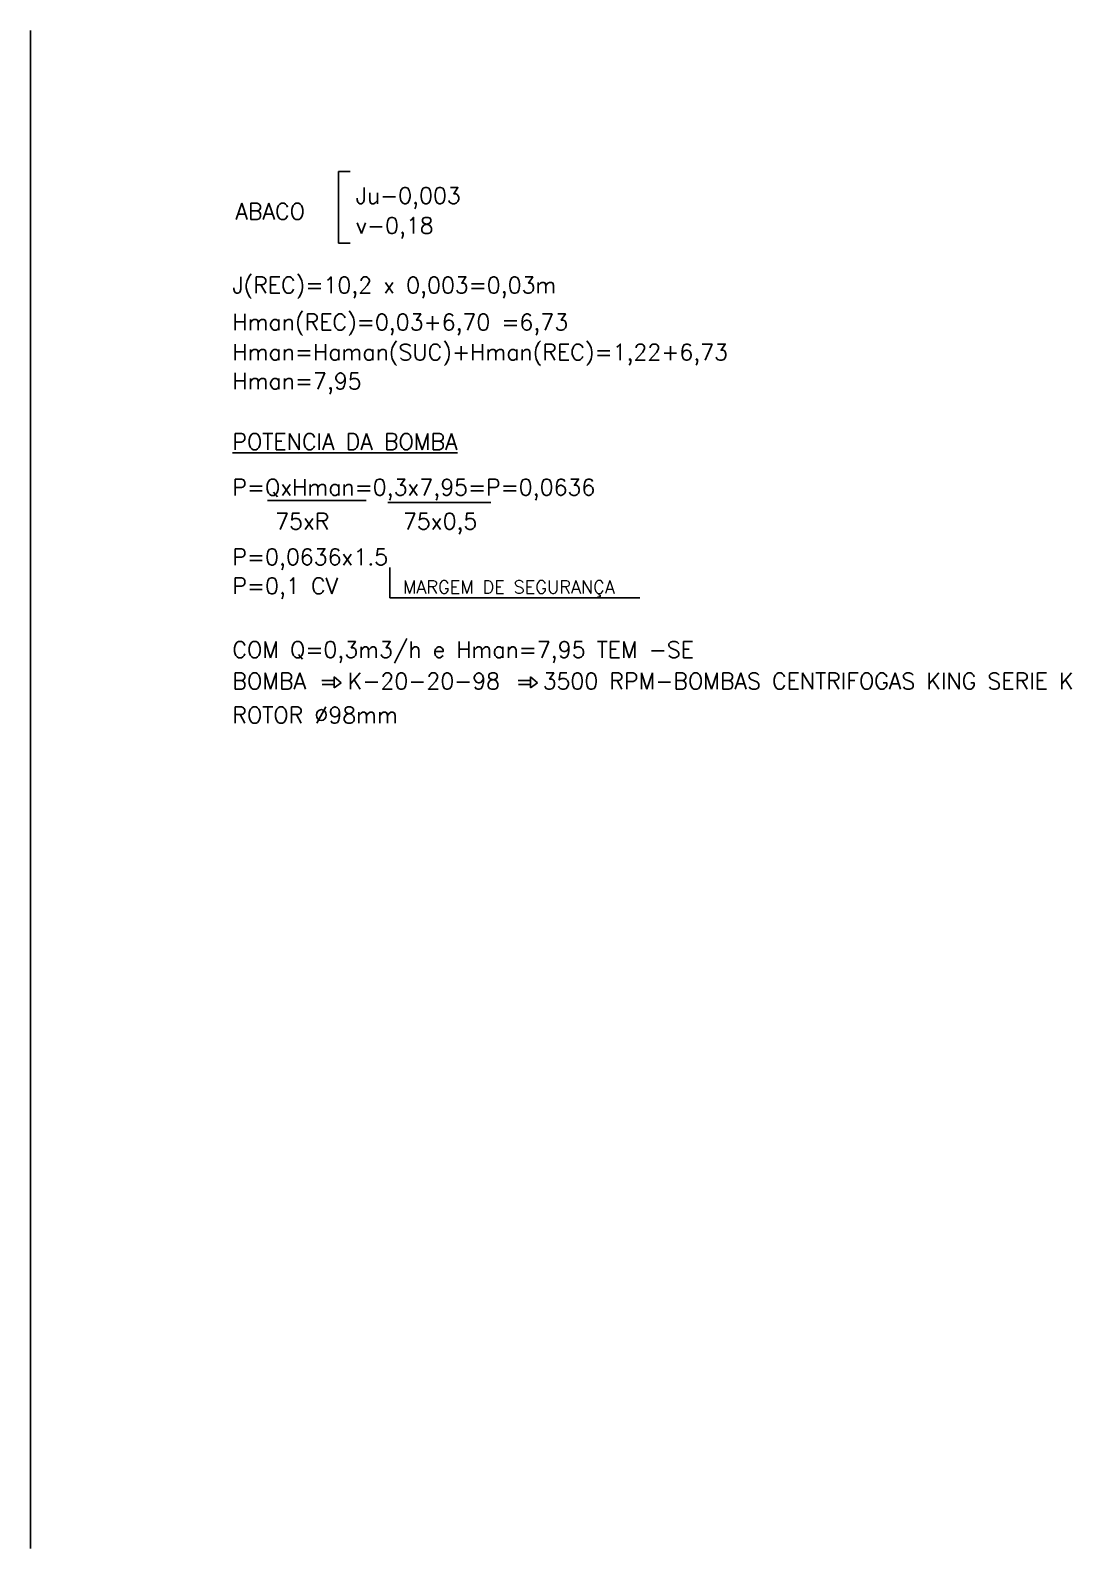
# Model space of a CAD drawing. Extents: x 128 to 467, y 149 to 441.
# Drawn here: x 191.53 to 197.95, y 150.93 to 160.3 of the extents above; entities that cross this region are included whole.
import ezdxf

# ---------------------------------------------------------------- set-up
doc = ezdxf.new("R2010")
doc.units = 0
for name, color, linetype in [('CT', 8, 'CONTINUOUS'), ('L1', 2, 'CONTINUOUS'), ('T1', 3, 'CONTINUOUS')]:
    doc.layers.add(name, color=color, linetype=linetype)
doc.styles.add('STYLE1', font='simplex.shx')

msp = doc.modelspace()

# ---------------------------------------------------------------- linework, layer by layer
at = {"layer": 'CT'}
for p, q in [((191.5287, 160.2955), (191.5287, 150.9294)), ((192.9906, 157.3956), (193.5996, 157.3956)), ((193.732, 157.3823), (194.3675, 157.3823)), ((193.7453, 156.9827), (193.7453, 156.795)), ((193.7453, 156.795), (195.2862, 156.795)), ((193.3256, 156.2854), (193.4007, 156.2854)), ((193.3276, 156.2598), (193.4007, 156.2598)), ((193.4007, 156.3066), (193.4007, 156.2392)), ((193.4007, 156.3066), (193.4439, 156.2713)), ((193.4007, 156.2392), (193.4439, 156.2713)), ((194.5363, 156.2854), (194.6114, 156.2854)), ((194.5383, 156.2598), (194.6114, 156.2598)), ((194.6114, 156.3066), (194.6546, 156.2713)), ((194.6114, 156.3066), (194.6114, 156.2392)), ((194.6114, 156.2392), (194.6546, 156.2713))]:
    msp.add_line(p, q, dxfattribs=at)
at = {"layer": 'L1'}
for p, q in [((193.5005, 159.4249), (193.4284, 159.4249)), ((193.4284, 159.4249), (193.4284, 158.9825)), ((193.4284, 158.9825), (193.5005, 158.9825))]:
    msp.add_line(p, q, dxfattribs=at)

# ---------------------------------------------------------------- texts
at = {"layer": 'T1', "style": 'STYLE1'}
for s, height, p in [('Ju-0,003', 0.1, (193.5351, 159.226)), ('ABACO', 0.1, (192.7932, 159.1289)), ('v-0,18', 0.1, (193.5351, 159.0416)), ('J(REC)=10,2 x 0,003=0,03m', 0.1, (192.7743, 158.6742)), ('Hman(REC)=0,03+6,70 =6,73', 0.1, (192.7743, 158.4458)), ('Hman=Haman(SUC)+Hman(REC)=1,22+6,73', 0.1, (192.7743, 158.2606)), ('Hman=7,95', 0.1, (192.7743, 158.082)), ('%%UPOTENCIA DA BOMBA', 0.1, (192.7743, 157.7085)), ('P=QxHman=0,3x7,95=P=0,0636', 0.1, (192.7743, 157.4271)), ('75xR', 0.1, (193.0382, 157.2172)), ('75x0,5', 0.1, (193.8259, 157.2172)), ('P=0,0636x1.5', 0.1, (192.7743, 156.9972)), ('P=0,1 CV', 0.1, (192.7743, 156.8185)), ('MARGEM DE SEGURANÇA', 0.08, (193.8259, 156.8217)), ('COM Q=0,3m3/h e Hman=7,95 TEM -SE', 0.1, (192.7743, 156.4253)), ('BOMBA', 0.1, (192.7743, 156.2315)), ('K-20-20-98', 0.1, (193.4858, 156.2315)), ('3500 RPM-BOMBAS CENTRIFOGAS KING SERIE K', 0.1, (194.687, 156.2315)), ('ROTOR %%C98mm', 0.1, (192.7743, 156.0219))]:
    msp.add_text(s, height=height, dxfattribs=at).set_placement(p)

doc.saveas('drawing.dxf')
